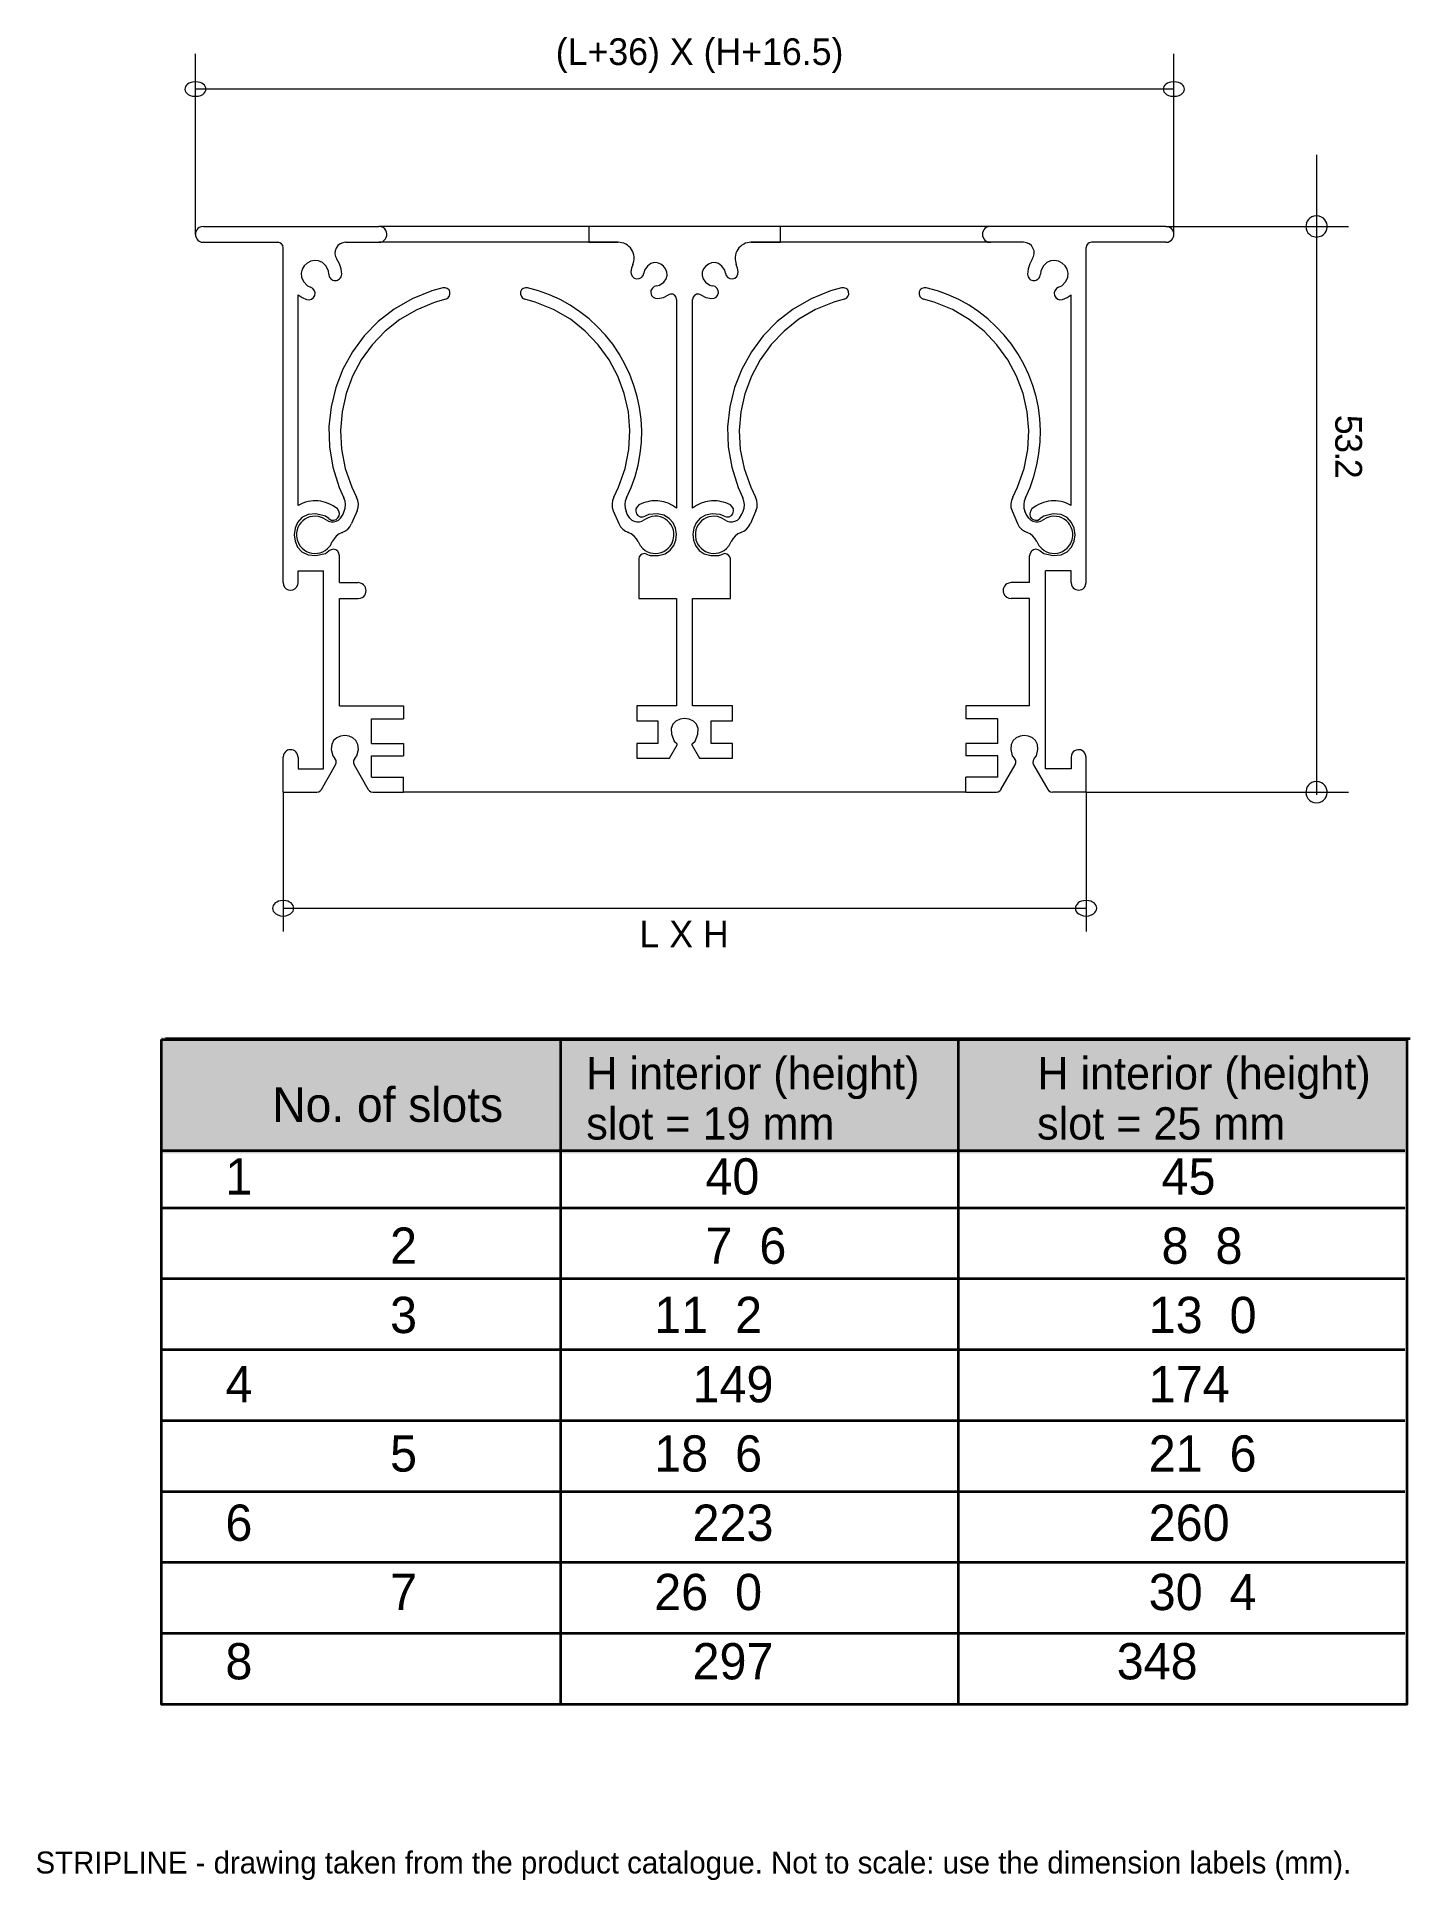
# Model space of a CAD drawing. Extents: x 0 to 250, y -13 to 322.
import ezdxf

# ---------------------------------------------------------------- set-up
doc = ezdxf.new("R2010")
doc.units = 0
for name, color, linetype in [('FILL', 8, 'Continuous'), ('GEOMETRY', 7, 'Continuous'), ('NOTE', 1, 'Continuous'), ('TEXT', 7, 'Continuous')]:
    doc.layers.add(name, color=color, linetype=linetype)

msp = doc.modelspace()

# ---------------------------------------------------------------- hatches: boundary and pattern name
at = {"layer": 'FILL'}
msp.add_hatch(color=7, dxfattribs=at).paths.add_polyline_path([(22.82, 140.1), (249.19, 140.1), (249.19, 118.98), (22.82, 118.98), (22.82, 140.1)])

# ---------------------------------------------------------------- linework, layer by layer
at = {"layer": 'GEOMETRY', "lineweight": 13}
for points in [[(29.07, 286.15), (29.07, 318.96)], [(207.07, 286.15), (207.07, 318.96)], [(207.07, 312.59), (29.07, 312.59)], [(233.03, 300.59), (233.03, 184.19)], [(30.55, 287.59), (30.1, 287.54), (29.79, 287.4), (29.53, 287.21), (29.34, 286.98), (29.2, 286.72), (29.11, 286.44), (29.08, 286.15), (29.11, 285.86), (29.2, 285.58), (29.34, 285.32), (29.53, 285.09), (29.79, 284.9), (30.1, 284.76), (30.55, 284.72)], [(30.55, 287.59), (62.44, 287.59)], [(56.39, 284.72), (62.45, 284.72), (62.84, 284.76), (63.17, 284.88), (63.44, 285.07), (63.66, 285.32), (63.81, 285.6), (63.89, 285.92), (63.91, 286.24), (63.85, 286.57), (63.73, 286.87), (63.53, 287.15), (63.25, 287.38), (62.9, 287.54), (62.45, 287.58)], [(100.65, 287.59), (62.45, 287.59)], [(130.13, 284.72), (135.5, 284.72), (135.5, 287.58), (100.65, 287.58), (100.65, 284.72), (106.01, 284.72)], [(173.7, 287.59), (135.5, 287.59)], [(173.7, 287.59), (173.25, 287.54), (172.94, 287.4), (172.69, 287.21), (172.49, 286.98), (172.35, 286.72), (172.26, 286.44), (172.23, 286.15), (172.26, 285.86), (172.35, 285.58), (172.49, 285.32), (172.68, 285.09), (172.94, 284.9), (173.25, 284.76), (173.7, 284.72)], [(205.6, 287.59), (173.7, 287.59)], [(205.6, 287.59), (238.85, 287.59)], [(205.6, 284.72), (206.05, 284.76), (206.36, 284.9), (206.61, 285.09), (206.81, 285.33), (206.95, 285.58), (207.04, 285.86), (207.06, 286.15), (207.04, 286.44), (206.95, 286.72), (206.81, 286.98), (206.61, 287.21), (206.36, 287.4), (206.05, 287.54), (205.6, 287.58)], [(30.55, 284.72), (44.06, 284.72)], [(45.04, 283.74), (44.96, 284.1), (44.76, 284.43), (44.43, 284.64), (44.06, 284.72)], [(45.04, 222.81), (45.04, 283.74)], [(56.39, 284.72), (55.89, 284.64), (55.4, 284.43), (54.99, 284.1), (54.71, 283.65), (54.5, 283.16), (54.46, 282.63), (54.58, 282.14), (54.83, 281.65)], [(55.69, 278.9), (55.57, 279.89), (55.28, 280.79), (54.83, 281.65)], [(106.01, 284.72), (62.45, 284.72)], [(108.68, 280.66), (108.84, 281.28), (108.88, 281.67), (108.87, 282.05), (108.82, 282.42), (108.73, 282.77), (108.59, 283.1), (108.41, 283.42), (108.2, 283.7), (107.95, 283.96), (107.66, 284.19), (107.35, 284.38), (107, 284.53), (106.63, 284.64), (106.01, 284.72)], [(130.13, 284.72), (129.52, 284.64), (129.16, 284.54), (128.82, 284.39), (128.5, 284.2), (128.21, 283.97), (127.95, 283.7), (127.73, 283.4), (127.54, 283.08), (127.4, 282.74), (127.3, 282.38), (127.25, 282.02), (127.25, 281.65), (127.31, 281.28), (127.47, 280.66)], [(173.7, 284.72), (130.13, 284.72)], [(179.72, 284.72), (173.7, 284.72)], [(181.32, 281.65), (181.56, 282.14), (181.68, 282.63), (181.64, 283.16), (181.44, 283.65), (181.15, 284.1), (180.74, 284.43), (180.25, 284.64), (179.72, 284.72)], [(181.32, 281.65), (180.87, 280.79), (180.54, 279.89), (180.46, 278.9)], [(205.6, 284.72), (192.08, 284.72), (191.68, 284.64), (191.39, 284.43), (191.18, 284.1), (191.1, 283.74)], [(191.1, 222.81), (191.1, 283.74)], [(53.36, 278.9), (53.27, 279.52), (52.79, 280.44), (52.18, 281.04), (51.49, 281.36), (50.77, 281.42), (50.06, 281.27), (49.42, 280.92), (48.88, 280.43), (48.49, 279.81), (48.31, 279.1), (48.38, 278.34), (48.75, 277.55), (49.47, 276.78), (50.04, 276.53)], [(53.36, 278.9), (53.44, 278.45), (53.57, 278.24), (53.72, 278.06), (53.9, 277.92), (54.1, 277.82), (54.31, 277.76), (54.52, 277.74), (54.74, 277.76), (54.95, 277.82), (55.14, 277.92), (55.32, 278.06), (55.48, 278.24), (55.61, 278.45), (55.69, 278.9)], [(108.68, 280.66), (108.43, 280.01), (108.31, 279.35), (108.35, 278.9), (108.59, 278.49), (108.92, 278.21), (109.37, 278.09), (109.82, 278.13), (110.23, 278.33), (110.52, 278.66), (110.64, 279.11)], [(112.97, 276.78), (113.51, 276.9), (114.26, 277.44), (114.71, 278.04), (114.89, 278.67), (114.85, 279.3), (114.62, 279.88), (114.24, 280.38), (113.74, 280.76), (113.16, 280.99), (112.54, 281.03), (111.9, 280.84), (111.3, 280.39), (110.76, 279.64), (110.64, 279.11)], [(125.5, 279.11), (125.38, 279.64), (124.84, 280.39), (124.24, 280.84), (123.61, 281.03), (122.98, 280.99), (122.4, 280.76), (121.9, 280.37), (121.52, 279.87), (121.29, 279.29), (121.25, 278.67), (121.44, 278.04), (121.89, 277.44), (122.64, 276.9), (123.17, 276.78)], [(125.5, 279.11), (125.63, 278.66), (125.91, 278.33), (126.32, 278.13), (126.77, 278.09), (127.22, 278.21), (127.55, 278.49), (127.76, 278.9), (127.8, 279.35), (127.72, 280.01), (127.47, 280.66)], [(180.46, 278.9), (180.54, 278.45), (180.67, 278.23), (180.83, 278.05), (181.01, 277.91), (181.2, 277.81), (181.4, 277.76), (181.61, 277.74), (181.82, 277.76), (182.02, 277.82), (182.22, 277.92), (182.4, 278.06), (182.57, 278.24), (182.71, 278.45), (182.79, 278.9)], [(186.11, 276.53), (186.68, 276.78), (187.39, 277.55), (187.76, 278.34), (187.83, 279.1), (187.65, 279.81), (187.27, 280.43), (186.73, 280.92), (186.08, 281.27), (185.37, 281.42), (184.65, 281.36), (183.96, 281.04), (183.35, 280.44), (182.87, 279.52), (182.79, 278.9)], [(47.75, 236.85), (47.75, 275.18)], [(47.75, 275.18), (48.48, 274.69), (49.3, 274.32)], [(49.3, 274.32), (49.75, 274.24), (50.2, 274.36), (50.57, 274.65), (50.78, 275.06), (50.86, 275.51), (50.73, 275.91), (50.45, 276.28), (50.04, 276.53)], [(74.07, 276.45), (72.07, 275.87), (68.49, 274.43), (65.24, 272.55), (62.34, 270.29), (59.8, 267.69), (57.65, 264.79), (55.91, 261.65), (54.6, 258.3), (53.75, 254.8), (53.36, 251.18), (53.47, 247.5), (54.08, 243.8), (55.24, 240.13), (56.1, 238.2)], [(74.61, 274.36), (74.98, 274.56), (75.26, 274.85), (75.38, 275.26), (75.38, 275.67), (75.22, 276.04), (74.89, 276.32), (74.53, 276.45), (74.07, 276.45)], [(107.49, 238.2), (108.35, 240.13), (109.05, 242.13), (109.6, 244.2), (109.99, 246.28), (110.2, 248.37), (110.26, 250.47), (110.15, 252.56), (109.87, 254.63), (109.44, 256.68), (108.86, 258.69), (108.12, 260.65), (107.22, 262.56), (106.18, 264.4), (104.99, 266.17), (103.68, 267.81), (102.25, 269.36), (100.69, 270.8), (99.01, 272.07), (97.25, 273.25), (95.41, 274.28), (93.52, 275.14), (91.52, 275.87), (89.51, 276.45), (89.1, 276.45), (88.69, 276.32), (88.41, 276.04), (88.2, 275.67), (88.2, 275.26), (88.37, 274.85), (88.61, 274.56), (89.02, 274.36)], [(112.97, 276.78), (112.52, 276.65), (112.2, 276.37), (111.95, 275.96), (111.91, 275.51), (112.03, 275.06), (112.32, 274.73), (112.73, 274.52), (113.18, 274.48), (114.2, 274.69), (115.14, 275.14)], [(116.62, 274.32), (116.54, 274.73), (116.29, 275.06), (115.92, 275.26), (115.51, 275.26), (115.14, 275.14)], [(121, 275.14), (120.63, 275.26), (120.22, 275.26), (119.85, 275.06), (119.61, 274.73), (119.53, 274.32)], [(121, 275.14), (121.94, 274.69), (122.97, 274.48), (123.42, 274.52), (123.79, 274.73), (124.07, 275.06), (124.23, 275.51), (124.19, 275.96), (123.95, 276.37), (123.62, 276.65), (123.17, 276.78)], [(146.63, 276.45), (144.63, 275.87), (141.06, 274.44), (137.82, 272.57), (134.91, 270.31), (132.37, 267.71), (130.22, 264.81), (128.47, 261.65), (127.15, 258.3), (126.29, 254.79), (125.9, 251.17), (126, 247.49), (126.63, 243.79), (127.8, 240.13), (128.66, 238.2)], [(147.12, 274.36), (147.49, 274.56), (147.78, 274.85), (147.94, 275.26), (147.9, 275.67), (147.74, 276.04), (147.45, 276.32), (147.04, 276.45), (146.63, 276.45)], [(180.05, 238.2), (180.9, 240.13), (181.6, 242.13), (182.15, 244.22), (182.53, 246.31), (182.74, 248.4), (182.8, 250.49), (182.69, 252.57), (182.42, 254.63), (182, 256.66), (181.41, 258.66), (180.68, 260.62), (179.79, 262.53), (178.74, 264.38), (177.55, 266.17), (176.2, 267.81), (174.76, 269.36), (173.21, 270.8), (171.57, 272.07), (169.81, 273.25), (167.97, 274.28), (166.04, 275.14), (164.08, 275.87), (162.03, 276.45), (161.62, 276.45), (161.25, 276.32), (160.92, 276.04), (160.76, 275.67), (160.76, 275.26), (160.88, 274.85), (161.17, 274.56), (161.54, 274.36)], [(186.11, 276.53), (185.7, 276.28), (185.41, 275.91), (185.29, 275.51), (185.37, 275.06), (185.58, 274.65), (185.94, 274.36), (186.35, 274.24), (186.8, 274.32)], [(186.8, 274.32), (187.66, 274.69), (188.4, 275.18)], [(188.4, 236.85), (188.4, 275.18)], [(74.61, 274.36), (72.68, 273.83), (69.33, 272.45), (66.29, 270.67), (63.58, 268.52), (61.23, 266.06), (59.25, 263.32), (57.67, 260.35), (56.5, 257.2), (55.76, 253.9), (55.47, 250.5), (55.66, 247.05), (56.34, 243.59), (57.53, 240.17), (58.39, 238.37)], [(105.19, 238.37), (106.05, 240.17), (107.26, 243.57), (107.94, 247.02), (108.13, 250.47), (107.85, 253.87), (107.1, 257.18), (105.92, 260.35), (104.33, 263.33), (102.35, 266.08), (99.99, 268.55), (97.29, 270.7), (94.25, 272.47), (90.9, 273.83), (89.02, 274.36)], [(116.62, 274.32), (116.62, 236.32), (115.88, 236.85), (115.06, 237.26), (114.66, 237.38), (114.28, 237.49), (113.91, 237.57), (113.54, 237.63), (113.19, 237.67), (112.84, 237.69), (112.48, 237.68), (112.13, 237.66), (111.76, 237.6), (111.39, 237.53), (111, 237.43), (110.6, 237.3), (109.74, 236.93), (109.41, 236.61), (109.21, 236.24), (109.17, 235.79), (109.29, 235.34), (109.58, 235.01), (109.99, 234.8), (110.44, 234.76), (110.89, 234.89)], [(125.26, 234.89), (125.71, 234.76), (126.16, 234.8), (126.57, 235.01), (126.86, 235.34), (126.98, 235.79), (126.94, 236.24), (126.73, 236.61), (126.4, 236.93), (125.55, 237.3), (125.14, 237.43), (124.76, 237.53), (124.38, 237.6), (124.02, 237.66), (123.66, 237.68), (123.31, 237.69), (122.96, 237.67), (122.6, 237.63), (122.24, 237.57), (121.87, 237.49), (121.48, 237.38), (121.08, 237.26), (120.26, 236.85), (119.53, 236.32), (119.53, 274.32)], [(147.12, 274.36), (145.24, 273.83), (141.9, 272.48), (138.86, 270.71), (136.16, 268.57), (133.8, 266.09), (131.81, 263.34), (130.22, 260.35), (129.04, 257.17), (128.29, 253.86), (128, 250.45), (128.19, 247), (128.88, 243.56), (130.09, 240.17), (130.95, 238.37)], [(177.75, 238.37), (178.61, 240.17), (179.81, 243.57), (180.49, 247.02), (180.67, 250.47), (180.38, 253.87), (179.64, 257.18), (178.46, 260.34), (176.87, 263.33), (174.89, 266.08), (172.54, 268.55), (169.84, 270.69), (166.8, 272.47), (163.46, 273.83), (161.54, 274.36)], [(55.48, 234.52), (55.93, 235.25), (56.14, 235.79), (56.34, 236.36), (56.39, 237.02), (56.3, 237.63), (56.1, 238.2)], [(58.51, 235.87), (58.68, 236.48), (58.76, 237.14), (58.64, 237.75), (58.39, 238.37)], [(105.19, 238.37), (104.95, 237.75), (104.87, 237.14), (104.91, 236.48), (105.07, 235.87), (106.09, 233.54), (106.38, 232.96), (106.83, 232.51), (107.32, 232.14), (107.9, 231.9), (107.77, 231.94)], [(107.49, 238.2), (107.28, 237.63), (107.2, 237.02), (107.24, 236.36), (107.45, 235.79)], [(128.04, 234.52), (128.49, 235.25), (128.7, 235.79), (128.9, 236.36), (128.94, 237.02), (128.86, 237.63), (128.66, 238.2)], [(131.03, 235.87), (131.24, 236.48), (131.28, 237.14), (131.2, 237.75), (130.95, 238.37)], [(177.75, 238.37), (177.51, 237.75), (177.39, 237.14), (177.43, 236.48), (177.63, 235.87), (178.65, 233.54), (178.94, 232.96), (179.35, 232.51), (179.88, 232.14), (180.46, 231.9), (180.33, 231.94)], [(180.05, 238.2), (179.84, 237.63), (179.76, 237.02), (179.8, 236.36), (179.96, 235.79)], [(53.36, 234.44), (52.74, 234.89), (51, 235.3), (49.58, 235.18), (48.47, 234.64), (47.68, 233.77), (47.2, 232.69), (47.05, 231.51), (47.2, 230.32), (47.68, 229.24), (48.47, 228.38), (49.58, 227.83), (51, 227.71), (52.74, 228.13), (53.36, 228.58)], [(52.86, 234.23), (52.21, 234.6), (51.47, 234.85), (50.93, 234.89), (50.41, 234.86), (49.91, 234.75), (49.44, 234.58), (49, 234.34), (48.61, 234.05), (48.27, 233.7), (47.98, 233.3), (47.74, 232.86), (47.58, 232.38), (47.48, 231.87), (47.46, 231.32), (47.58, 230.59), (47.87, 229.89), (48.15, 229.44), (48.5, 229.06), (48.89, 228.74), (49.32, 228.48), (49.79, 228.29), (50.27, 228.17), (50.77, 228.12), (51.27, 228.15), (51.77, 228.24), (52.24, 228.41), (52.69, 228.66), (53.11, 228.99), (53.64, 229.56), (53.97, 230.26)], [(54.91, 236.2), (54.13, 236.77), (53.68, 237.01), (53.22, 237.21), (52.77, 237.38), (52.33, 237.51), (51.88, 237.61), (51.43, 237.67), (50.97, 237.69), (50.51, 237.68), (50.05, 237.63), (49.58, 237.55), (49.1, 237.42), (48.61, 237.26), (47.75, 236.85)], [(53.36, 234.44), (53.76, 234.19), (54.22, 234.15), (54.67, 234.27), (54.99, 234.56), (55.24, 234.93), (55.28, 235.38), (55.16, 235.83), (54.91, 236.2)], [(58.51, 235.87), (57.49, 233.54)], [(108.1, 234.52), (107.65, 235.25), (107.45, 235.79)], [(109.62, 230.26), (109.99, 229.56), (110.48, 228.99), (110.89, 228.66), (111.34, 228.41), (111.82, 228.24), (112.31, 228.15), (112.82, 228.12), (113.31, 228.17), (113.8, 228.29), (114.26, 228.48), (114.7, 228.74), (115.09, 229.06), (115.43, 229.44), (115.72, 229.89), (116.01, 230.59), (116.13, 231.32), (116.12, 231.86), (116.03, 232.37), (115.87, 232.85), (115.63, 233.3), (115.33, 233.7), (114.98, 234.05), (114.58, 234.35), (114.14, 234.59), (113.66, 234.76), (113.16, 234.87), (112.64, 234.9), (112.11, 234.85), (111.42, 234.6), (110.72, 234.23)], [(111.13, 228.01), (111.83, 227.76), (113.32, 227.71), (114.53, 228.04), (115.46, 228.68), (116.11, 229.54), (116.48, 230.55), (116.58, 231.62), (116.4, 232.69), (115.96, 233.68), (115.26, 234.49), (114.29, 235.07), (113.06, 235.32), (111.58, 235.17), (110.89, 234.89)], [(125.26, 234.89), (124.56, 235.17), (123.08, 235.32), (121.85, 235.07), (120.88, 234.5), (120.17, 233.68), (119.74, 232.7), (119.57, 231.62), (119.67, 230.55), (120.04, 229.54), (120.69, 228.67), (121.62, 228.04), (122.83, 227.71), (124.32, 227.76), (125.01, 228.01)], [(125.38, 234.23), (124.73, 234.6), (124.03, 234.85), (123.49, 234.89), (122.97, 234.86), (122.47, 234.75), (121.99, 234.58), (121.55, 234.35), (121.16, 234.06), (120.81, 233.71), (120.51, 233.32), (120.28, 232.88), (120.12, 232.39), (120.03, 231.88), (120.02, 231.32), (120.14, 230.59), (120.43, 229.89), (120.71, 229.44), (121.06, 229.06), (121.45, 228.74), (121.88, 228.48), (122.35, 228.29), (122.83, 228.17), (123.33, 228.12), (123.83, 228.15), (124.32, 228.24), (124.8, 228.41), (125.25, 228.66), (125.67, 228.99), (126.16, 229.56), (126.53, 230.26)], [(131.03, 235.87), (130.05, 233.54)], [(180.66, 234.52), (180.21, 235.25), (179.97, 235.79)], [(181.23, 236.2), (180.99, 235.83), (180.9, 235.58), (180.86, 235.34), (180.87, 235.11), (180.92, 234.9), (181, 234.71), (181.13, 234.54), (181.28, 234.39), (181.46, 234.28), (181.67, 234.2), (181.89, 234.15), (182.13, 234.15), (182.38, 234.19), (182.75, 234.44)], [(188.4, 236.85), (187.54, 237.26), (187.05, 237.42), (186.57, 237.55), (186.1, 237.63), (185.63, 237.68), (185.17, 237.69), (184.72, 237.67), (184.27, 237.61), (183.82, 237.51), (183.37, 237.38), (182.92, 237.21), (182.47, 237.01), (182.01, 236.77), (181.23, 236.2)], [(182.13, 230.26), (182.5, 229.56), (183.03, 228.99), (183.45, 228.66), (183.9, 228.41), (184.38, 228.24), (184.87, 228.15), (185.37, 228.12), (185.87, 228.17), (186.36, 228.29), (186.82, 228.48), (187.25, 228.74), (187.65, 229.06), (187.99, 229.44), (188.28, 229.89), (188.56, 230.59), (188.69, 231.32), (188.67, 231.87), (188.57, 232.38), (188.4, 232.86), (188.17, 233.3), (187.88, 233.7), (187.53, 234.05), (187.14, 234.34), (186.71, 234.58), (186.24, 234.75), (185.74, 234.86), (185.22, 234.89), (184.67, 234.85), (183.94, 234.6), (183.28, 234.23)], [(182.75, 228.58), (183.4, 228.13), (185.14, 227.72), (186.56, 227.84), (187.67, 228.38), (188.46, 229.25), (188.93, 230.32), (189.09, 231.51), (188.93, 232.69), (188.46, 233.77), (187.67, 234.63), (186.56, 235.18), (185.14, 235.3), (183.4, 234.89), (182.75, 234.44)], [(52.86, 234.23), (53.27, 233.99), (53.76, 233.86), (54.22, 233.86), (54.71, 233.99), (55.12, 234.19), (55.48, 234.52)], [(55.69, 231.9), (55.81, 231.94), (55.24, 231.69), (54.71, 231.28), (54.3, 230.79), (53.97, 230.26)], [(55.69, 231.9), (56.26, 232.14), (56.8, 232.51), (57.2, 232.96), (57.49, 233.54)], [(109.62, 230.26), (109.29, 230.79), (108.88, 231.28), (108.35, 231.69), (107.77, 231.94)], [(108.1, 234.52), (108.47, 234.19), (108.88, 233.99), (109.37, 233.86), (109.86, 233.86), (110.31, 233.99), (110.72, 234.23)], [(125.38, 234.23), (125.83, 233.99), (126.28, 233.86), (126.77, 233.86), (127.22, 233.99), (127.67, 234.19), (128.04, 234.52)], [(128.25, 231.9), (128.37, 231.94), (127.76, 231.69), (127.27, 231.28), (126.86, 230.79), (126.53, 230.26)], [(128.25, 231.9), (128.82, 232.14), (129.31, 232.51), (129.72, 232.96), (130.05, 233.54)], [(182.13, 230.26), (181.85, 230.79), (181.44, 231.28), (180.91, 231.69), (180.33, 231.94)], [(180.66, 234.52), (181.03, 234.19), (181.44, 233.99), (181.93, 233.86), (182.38, 233.86), (182.87, 233.99), (183.28, 234.23)], [(55.28, 227.68), (55.2, 228.13), (54.99, 228.5), (54.63, 228.74), (54.18, 228.87), (53.76, 228.78), (53.36, 228.58)], [(111.13, 228.01), (110.76, 228.09), (110.35, 228.01), (110.03, 227.8), (109.82, 227.48), (109.74, 227.11), (109.74, 219.9), (116.62, 219.9), (116.62, 200.37), (109.37, 200.37), (109.37, 197.66), (113.18, 197.66), (113.18, 193.57), (109.37, 193.57), (109.37, 190.87), (115.35, 190.87), (116.7, 193.28), (116.74, 193.41), (116.66, 193.53)], [(119.4, 193.28), (120.8, 190.87), (126.77, 190.87), (126.77, 193.57), (122.93, 193.57), (122.93, 197.66), (126.77, 197.66), (126.77, 200.37), (119.53, 200.37), (119.53, 219.9), (126.41, 219.9), (126.41, 227.11), (126.32, 227.47), (126.08, 227.8), (125.75, 228.01), (125.38, 228.09), (125.01, 228.01)], [(182.75, 228.58), (182.38, 228.79), (181.93, 228.87), (181.52, 228.75), (181.15, 228.5), (180.95, 228.13), (180.82, 227.68)], [(47.75, 224.94), (52.41, 224.94)], [(47.75, 222.81), (47.75, 224.94)], [(52.41, 188.95), (52.41, 224.94)], [(55.28, 222.81), (55.28, 227.68)], [(180.82, 222.81), (180.82, 227.68)], [(188.4, 224.94), (183.73, 224.94)], [(183.73, 188.95), (183.73, 224.94)], [(188.4, 222.81), (188.4, 224.94)], [(45.04, 222.81), (45.13, 222.4), (45.29, 221.99), (45.62, 221.7), (45.98, 221.5), (46.39, 221.45), (46.8, 221.5), (47.17, 221.7), (47.5, 221.99), (47.71, 222.4), (47.75, 222.81)], [(55.28, 222.81), (58.68, 222.81)], [(58.68, 219.9), (59.13, 219.98), (59.44, 220.12), (59.69, 220.3), (59.88, 220.53), (60.02, 220.79), (60.1, 221.06), (60.13, 221.35), (60.1, 221.64), (60.02, 221.92), (59.88, 222.18), (59.68, 222.4), (59.43, 222.59), (59.13, 222.73), (58.68, 222.81)], [(177.47, 222.81), (177.02, 222.73), (176.71, 222.58), (176.45, 222.39), (176.26, 222.16), (176.11, 221.91), (176.03, 221.63), (176, 221.35), (176.03, 221.07), (176.11, 220.8), (176.25, 220.55), (176.45, 220.32), (176.7, 220.13), (177.02, 219.98), (177.47, 219.9)], [(180.82, 222.81), (177.47, 222.81)], [(188.4, 222.81), (188.44, 222.4), (188.57, 222.1), (188.75, 221.86), (188.97, 221.67), (189.22, 221.54), (189.5, 221.47), (189.77, 221.45), (190.05, 221.48), (190.31, 221.56), (190.55, 221.7), (190.76, 221.88), (190.92, 222.12), (191.02, 222.4), (191.1, 222.81)], [(55.28, 219.9), (58.68, 219.9)], [(55.28, 200.37), (55.28, 219.9)], [(180.82, 219.9), (177.47, 219.9)], [(180.82, 200.37), (180.82, 219.9)], [(55.28, 200.37), (66.91, 200.37)], [(61.09, 198.03), (66.91, 198.03)], [(61.09, 193.57), (61.09, 198.03)], [(66.91, 200.37), (66.91, 198.03)], [(119.49, 193.53), (119.98, 193.98), (120.47, 195.23), (120.53, 196.25), (120.23, 197.05), (119.66, 197.62), (118.91, 197.96), (118.07, 198.08), (117.24, 197.96), (116.49, 197.62), (115.92, 197.06), (115.62, 196.26), (115.67, 195.23), (116.17, 193.98), (116.66, 193.53)], [(180.82, 200.37), (169.24, 200.37)], [(169.24, 200.37), (169.24, 198.03)], [(175.05, 198.03), (169.24, 198.03)], [(175.05, 193.57), (175.05, 198.03)], [(58.06, 190.79), (58.47, 191.32), (58.73, 192.44), (58.65, 193.36), (58.29, 194.08), (57.73, 194.59), (57.03, 194.89), (56.26, 195), (55.49, 194.89), (54.79, 194.59), (54.23, 194.08), (53.87, 193.36), (53.79, 192.44), (54.05, 191.32), (54.46, 190.79)], [(181.68, 190.79), (182.09, 191.32), (182.35, 192.45), (182.26, 193.38), (181.9, 194.09), (181.34, 194.6), (180.63, 194.9), (179.86, 195), (179.09, 194.89), (178.39, 194.58), (177.83, 194.07), (177.48, 193.35), (177.4, 192.43), (177.67, 191.32), (178.08, 190.79)], [(47.75, 191.07), (47.66, 191.48), (47.54, 191.78), (47.36, 192.03), (47.15, 192.21), (46.9, 192.34), (46.64, 192.41), (46.37, 192.42), (46.1, 192.39), (45.84, 192.3), (45.6, 192.16), (45.4, 191.98), (45.23, 191.75), (45.13, 191.48), (45.04, 191.07)], [(61.09, 193.57), (66.91, 193.57)], [(61.09, 191.28), (66.91, 191.28)], [(61.09, 187.39), (61.09, 191.28)], [(66.91, 193.57), (66.91, 191.28)], [(119.49, 193.53), (119.4, 193.41), (119.4, 193.28)], [(175.05, 193.57), (169.24, 193.57)], [(169.24, 193.57), (169.24, 191.28)], [(175.05, 191.28), (169.24, 191.28)], [(175.05, 187.39), (175.05, 191.28)], [(191.1, 191.07), (191.02, 191.48), (190.88, 191.79), (190.68, 192.04), (190.44, 192.23), (190.16, 192.36), (189.87, 192.42), (189.57, 192.41), (189.27, 192.35), (189, 192.22), (188.76, 192.03), (188.57, 191.77), (188.45, 191.45), (188.4, 191.07), (188.4, 188.95)], [(45.04, 184.69), (45.04, 191.07)], [(47.75, 191.07), (47.75, 188.95)], [(47.75, 188.95), (52.41, 188.95)], [(52, 185.18), (54.58, 189.64)], [(54.59, 189.64), (54.71, 190.01), (54.67, 190.42), (54.46, 190.79)], [(58.06, 190.79), (57.86, 190.42), (57.82, 190.01), (57.94, 189.64), (60.52, 185.18)], [(175.62, 185.18), (178.2, 189.64)], [(178.2, 189.64), (178.33, 190.01), (178.29, 190.42), (178.08, 190.79)], [(181.68, 190.79), (181.48, 190.42), (181.44, 190.01), (181.56, 189.64)], [(181.56, 189.64), (184.14, 185.18), (184.35, 184.93), (184.63, 184.77), (184.96, 184.69)], [(188.4, 188.95), (183.73, 188.95)], [(191.1, 184.69), (191.1, 191.07)], [(45.04, 184.69), (51.19, 184.69)], [(45.04, 184.69), (45.04, 159.34)], [(51.19, 184.69), (51.51, 184.77), (51.8, 184.93), (52, 185.18)], [(60.52, 185.18), (60.73, 184.93), (61.01, 184.77), (61.34, 184.69)], [(61.09, 187.39), (66.91, 187.39)], [(61.34, 184.69), (66.91, 184.69)], [(66.91, 184.69), (66.91, 187.39)], [(169.24, 184.69), (66.91, 184.69)], [(175.05, 187.39), (169.24, 187.39)], [(169.24, 184.69), (169.24, 187.39)], [(169.24, 184.69), (174.8, 184.69), (175.13, 184.77), (175.42, 184.93), (175.63, 185.18)], [(191.1, 184.69), (184.96, 184.69)], [(191.1, 184.69), (238.85, 184.69)], [(191.1, 184.69), (191.1, 159.34)], [(45.04, 163.59), (191.1, 163.59)]]:
    msp.add_lwpolyline(points, dxfattribs=at)
for points in [[(29.07, 311.27), (29.57, 311.3), (30.06, 311.44), (30.41, 311.61), (30.67, 311.82), (30.86, 312.05), (30.97, 312.3), (31.01, 312.55), (30.98, 312.81), (30.88, 313.06), (30.72, 313.28), (30.51, 313.49), (30.24, 313.66), (29.93, 313.78), (29.57, 313.86), (29.07, 313.91), (28.58, 313.86), (28.23, 313.78), (27.92, 313.65), (27.65, 313.48), (27.44, 313.28), (27.29, 313.04), (27.19, 312.8), (27.16, 312.54), (27.2, 312.28), (27.32, 312.04), (27.51, 311.81), (27.78, 311.61), (28.13, 311.44), (28.58, 311.3), (29.07, 311.27)], [(207.07, 311.27), (207.56, 311.3), (208.01, 311.44), (208.37, 311.61), (208.64, 311.81), (208.83, 312.04), (208.94, 312.28), (208.98, 312.54), (208.95, 312.8), (208.86, 313.04), (208.7, 313.28), (208.49, 313.48), (208.23, 313.65), (207.92, 313.78), (207.56, 313.86), (207.07, 313.91), (206.54, 313.86), (206.19, 313.77), (205.88, 313.64), (205.61, 313.47), (205.4, 313.27), (205.25, 313.04), (205.15, 312.8), (205.12, 312.55), (205.16, 312.3), (205.27, 312.06), (205.46, 311.83), (205.73, 311.62), (206.09, 311.44), (206.54, 311.3), (207.07, 311.27)], [(233.03, 285.66), (233.52, 285.74), (233.97, 285.91), (234.3, 286.15), (234.57, 286.44), (234.76, 286.76), (234.89, 287.11), (234.95, 287.47), (234.94, 287.83), (234.87, 288.18), (234.73, 288.51), (234.52, 288.82), (234.26, 289.09), (233.92, 289.31), (233.52, 289.47), (233.03, 289.55), (232.54, 289.47), (232.14, 289.32), (231.81, 289.11), (231.54, 288.85), (231.33, 288.55), (231.19, 288.22), (231.11, 287.86), (231.1, 287.5), (231.15, 287.13), (231.27, 286.78), (231.46, 286.45), (231.72, 286.16), (232.05, 285.91), (232.54, 285.74), (233.03, 285.66)], [(233.03, 182.76), (233.52, 182.84), (233.97, 183.01), (234.31, 183.25), (234.57, 183.54), (234.76, 183.87), (234.89, 184.22), (234.94, 184.58), (234.93, 184.94), (234.86, 185.29), (234.72, 185.63), (234.51, 185.93), (234.24, 186.2), (233.91, 186.41), (233.52, 186.57), (233.03, 186.61), (232.54, 186.57), (232.15, 186.42), (231.81, 186.22), (231.54, 185.95), (231.34, 185.65), (231.19, 185.32), (231.11, 184.96), (231.1, 184.6), (231.15, 184.23), (231.27, 183.88), (231.46, 183.55), (231.72, 183.26), (232.05, 183.01), (232.54, 182.84), (233.03, 182.76)], [(45.04, 162.15), (45.53, 162.21), (46.03, 162.36), (46.38, 162.55), (46.65, 162.78), (46.84, 163.03), (46.95, 163.29), (46.98, 163.56), (46.95, 163.82), (46.85, 164.08), (46.69, 164.32), (46.48, 164.53), (46.21, 164.71), (45.89, 164.85), (45.53, 164.93), (45.04, 164.99), (44.55, 164.93), (44.19, 164.85), (43.88, 164.71), (43.61, 164.53), (43.39, 164.32), (43.24, 164.08), (43.14, 163.82), (43.1, 163.56), (43.14, 163.29), (43.25, 163.03), (43.44, 162.78), (43.71, 162.55), (44.06, 162.36), (44.55, 162.21), (45.04, 162.15)], [(191.1, 162.15), (191.59, 162.21), (192.08, 162.36), (192.44, 162.55), (192.71, 162.78), (192.89, 163.03), (193, 163.29), (193.04, 163.56), (193.01, 163.82), (192.91, 164.08), (192.75, 164.32), (192.54, 164.53), (192.27, 164.71), (191.95, 164.85), (191.59, 164.93), (191.1, 164.99), (190.61, 164.93), (190.25, 164.86), (189.93, 164.72), (189.66, 164.54), (189.45, 164.33), (189.29, 164.08), (189.2, 163.82), (189.17, 163.54), (189.2, 163.27), (189.31, 163.01), (189.5, 162.76), (189.77, 162.54), (190.12, 162.36), (190.61, 162.21), (191.1, 162.15)]]:
    msp.add_lwpolyline(points, close=True, dxfattribs=at)
at = {"layer": 'GEOMETRY', "lineweight": 35}
msp.add_lwpolyline([(22.91, 139.68), (249.45, 139.68), (249.45, 18.72), (22.91, 18.72), (22.91, 139.68)], close=True, dxfattribs=at)
for points in [[(23.66, 139.89), (250.04, 139.89)], [(95.55, 18.65), (95.55, 139.66)], [(167.9, 18.65), (167.91, 139.96)], [(22.92, 119.49), (249.09, 119.49)], [(22.92, 109.1), (249.09, 109.1)], [(22.92, 96.21), (249.09, 96.21)], [(22.92, 83.31), (249.09, 83.31)], [(22.92, 70.41), (249.09, 70.41)], [(22.92, 57.51), (249.09, 57.51)], [(22.92, 44.61), (249.09, 44.61)], [(22.92, 31.71), (249.09, 31.71)]]:
    msp.add_lwpolyline(points, dxfattribs=at)

# ---------------------------------------------------------------- texts
at = {"layer": 'NOTE'}
msp.add_text('STRIPLINE - drawing taken from the product catalogue. Not to scale: use the dimension labels (mm).', height=4, dxfattribs=at).set_placement((0, -12))
at = {"layer": 'TEXT'}
for s, height, p in [('(L+36) X (H+16.5)', 4.8553, (94.63, 316.96)), ('L X H', 4.855, (109.86, 156.45)), ('H interior (height)', 5.8679, (100.18, 130.62)), ('H interior (height)', 5.8679, (182.24, 130.62)), ('No. of slots', 6.2752, (43.08, 124.72)), ('slot = 19 mm', 5.8679, (100.18, 121.51)), ('slot = 25 mm', 5.8679, (182.18, 121.51)), ('1', 6.6, (34.52, 111.5)), ('40', 6.597, (121.85, 111.5)), ('45', 6.597, (204.83, 111.5)), ('2', 6.6, (64.49, 98.9)), ('7  6', 6.597, (121.86, 98.9)), ('8  8', 6.597, (204.83, 98.9)), ('3', 6.6, (64.49, 86.3)), ('11  2', 6.597, (112.54, 86.3)), ('13  0', 6.597, (202.49, 86.3)), ('4', 6.6, (34.54, 73.7)), ('149', 6.597, (119.51, 73.7)), ('174', 6.597, (202.49, 73.7)), ('5', 6.6, (64.49, 61.1)), ('18  6', 6.597, (112.54, 61.1)), ('21  6', 6.597, (202.49, 61.1)), ('6', 6.6, (34.54, 48.51)), ('223', 6.597, (119.51, 48.51)), ('260', 6.597, (202.49, 48.51)), ('7', 6.6, (64.49, 35.91)), ('26  0', 6.597, (112.54, 35.91)), ('30  4', 6.597, (202.49, 35.91)), ('8', 6.6, (34.54, 23.31)), ('297', 6.597, (119.51, 23.31)), ('348', 6.597, (196.67, 23.31))]:
    msp.add_text(s, height=height, dxfattribs=at).set_placement(p)
for s, p in [('5', (236.43, 253.33)), ('3', (236.43, 249.99)), ('.', (236.43, 246.66)), ('2', (236.43, 245.32))]:
    msp.add_text(s, height=4.86, rotation=270, dxfattribs=at).set_placement(p)

doc.saveas('drawing.dxf')
